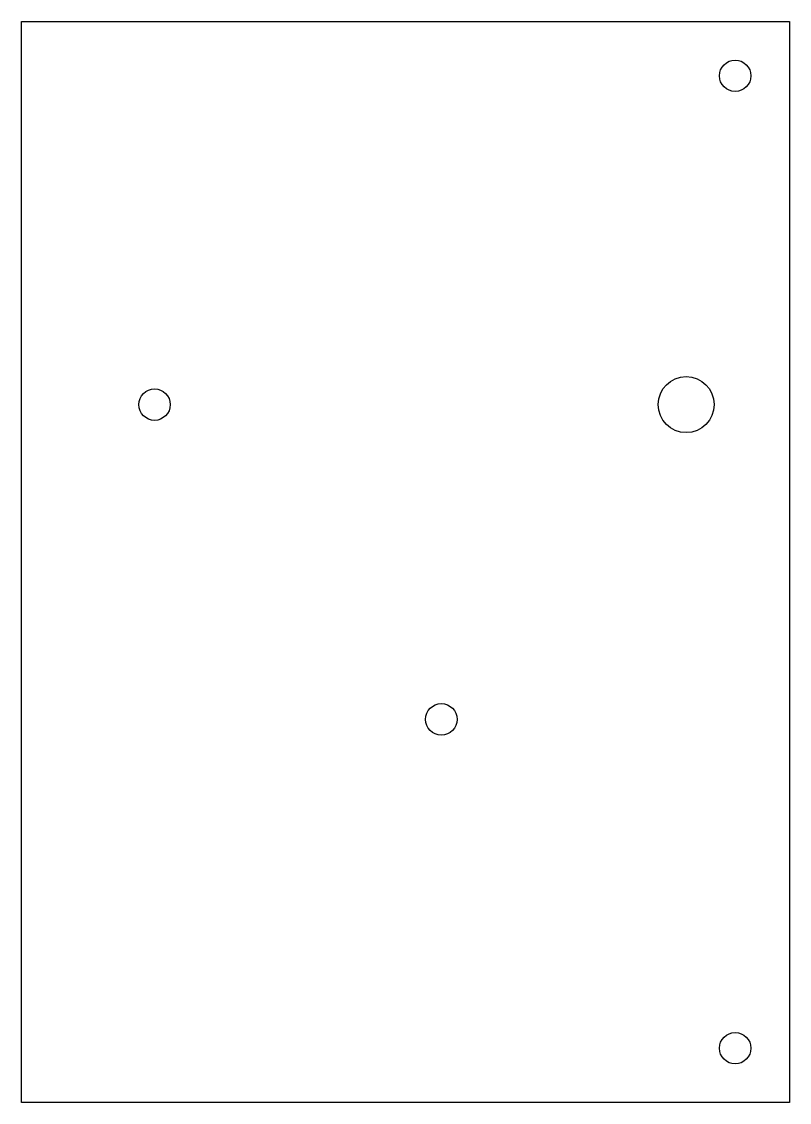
# Model space of a CAD drawing. Header units: millimetres. Extents: x 0 to 110, y 0 to 154.
import ezdxf

# ---------------------------------------------------------------- set-up
doc = ezdxf.new("R2010")
doc.units = ezdxf.units.MM

msp = doc.modelspace()

# ---------------------------------------------------------------- linework, layer by layer
for p, q in [((0, 0), (0, 154.5)), ((0, 154.5), (109.75, 154.5)), ((109.75, 154.5), (109.75, 0)), ((109.75, 0), (0, 0))]:
    msp.add_line(p, q)
for centre, radius in [((102, 146.75), 2.25), ((95, 99.75), 4), ((19, 99.75), 2.25), ((60, 54.75), 2.25), ((102, 7.75), 2.25)]:
    msp.add_circle(centre, radius)

doc.saveas('drawing.dxf')
